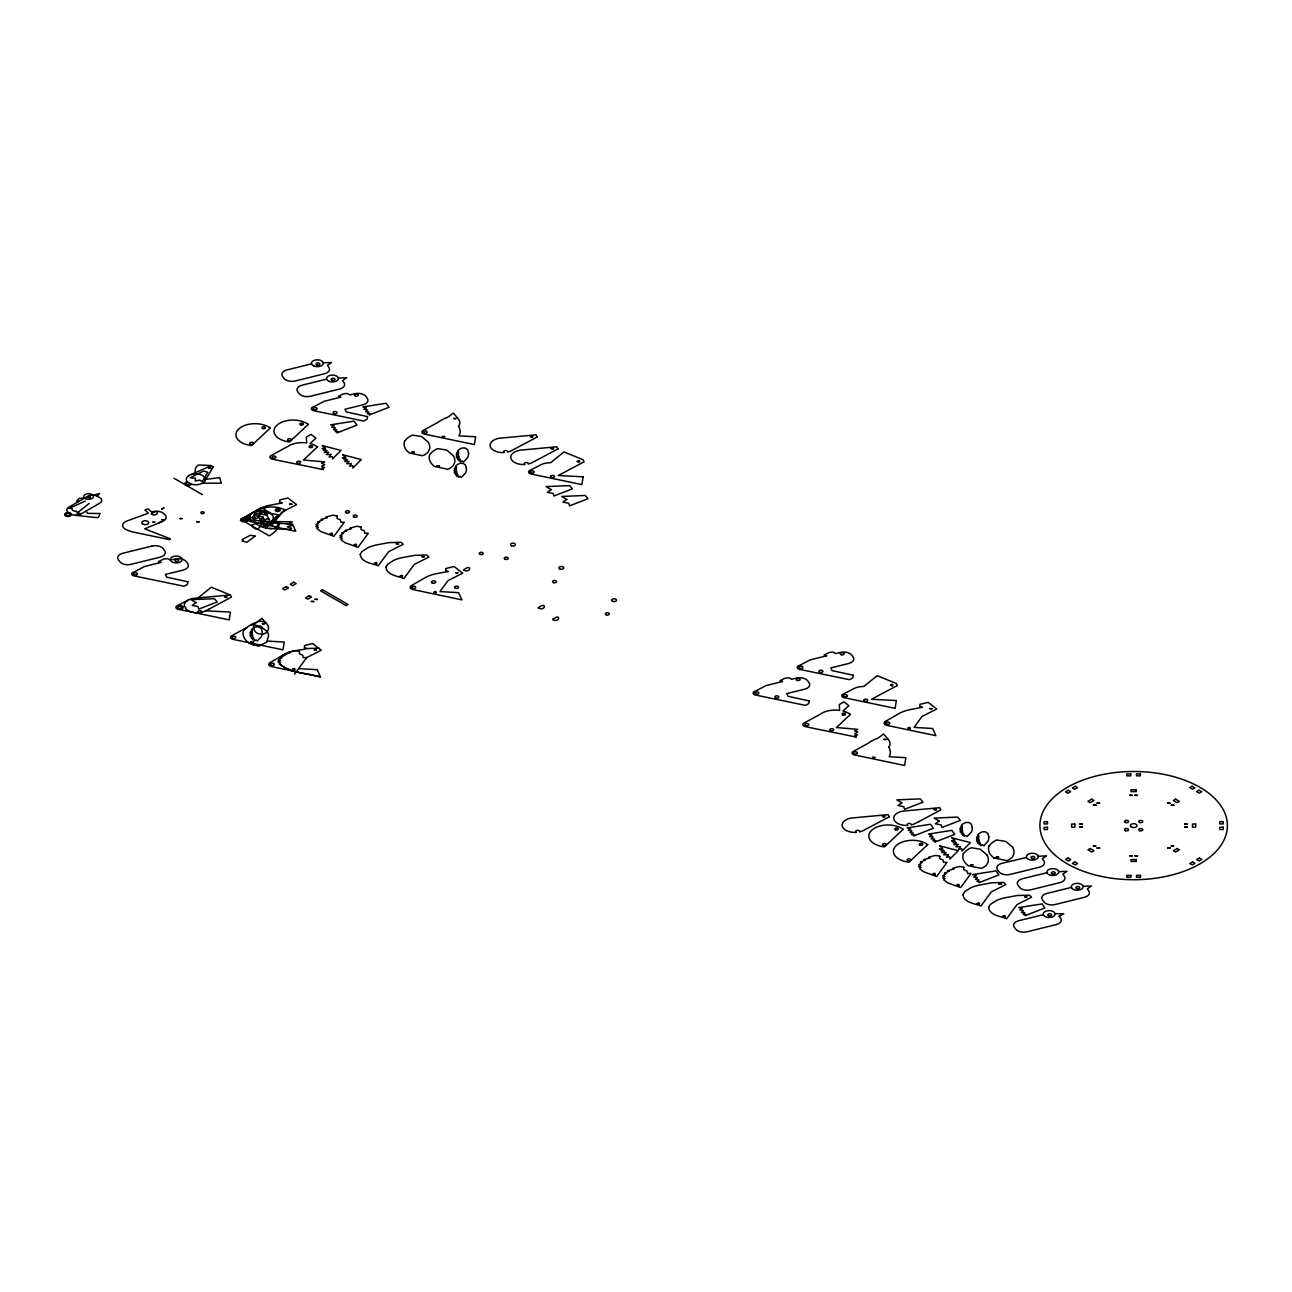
<?xml version="1.0" encoding="UTF-8"?>
<svg xmlns="http://www.w3.org/2000/svg" width="1292" height="1292" viewBox="0 0 1292 1292"><rect width="100%" height="100%" fill="white"/><g stroke="black" fill="none" stroke-linecap="round" stroke-linejoin="round"><path stroke-width="1.5" d="M194.93 472.824L195.528 468.075L197.224 465.814A5.459 3.149 0 0 1 199.016 465.023L211.016 465.508L213.406 466.8L204.701 481.125M404.558 441.04L407.255 438.263A35.595 20.559 0 0 1 411.728 435.404A8.559 4.942 0 0 1 412.972 435.178L421.563 436.535L428.217 442.155A25.727 14.858 0 0 1 429.542 449.228L427.684 452.62L424.583 454.897A9.302 5.362 0 0 1 422.274 455.688L409.402 452.991A24.823 14.325 0 0 1 404.703 441.057M963.251 853.673L965.948 850.895A35.595 20.559 0 0 1 970.421 848.037A8.559 4.942 0 0 1 971.649 847.827L980.24 849.167L986.894 854.803M988.897 845.953L991.594 843.175A35.595 20.559 0 0 1 996.067 840.301M294.511 674.182L306.689 657.612L321.304 650.231L312.712 643.577L304.541 645.532L304.363 647.663L306.995 648.536L319.027 648.164M86.015 511.067L87.565 513.376L100.082 513.505L98.822 516.638A2.196 1.276 0 0 1 96.27 517.591L74.177 515.137A6.621 3.828 0 0 1 71.335 514.184L68.686 512.666A6.621 3.828 0 0 1 68.686 507.255L87.856 496.193A6.621 3.828 0 0 1 97.223 496.193L99.581 493.641L92.895 495.094M266.184 528.057L285.048 510.049A18.718 10.804 0 0 0 254.718 513.618A18.718 10.804 0 0 0 271.627 528.59M89.148 503.412L77.084 513.15L76.599 511.099L75.065 511.47L72.61 510.308L72.061 508.612L69.009 508.418L85.224 501.086M198.015 597.938L211.323 587.23L230.234 594.95L231.478 597.082L208.981 609.162M257.205 621.937L261.985 618.351L265.91 623.067M188.535 475.714L211.274 465.637M252.425 512.811L261.501 507.465L269.737 512.811M158.545 523.05L164.036 519.885L161.775 519.497M245.125 517.123L259.417 508.87A30.475 17.587 0 0 1 270.916 505.043L282.286 502.943L279.637 502.071L279.815 499.939L288.003 497.985L296.579 504.639L281.963 512.02L273.888 523.018L292.509 524.116L295.755 531.303L273.549 526.603M241.442 519.852L240.425 520.45L242.928 521.887L243.946 521.306M244.931 521.871L248.129 520.03M282.9 655.189L269.85 662.715A4.118 2.374 0 0 0 271.449 666.575L298.274 672.195M885.278 721.501L899.571 713.249A30.475 17.587 0 0 1 911.07 709.421L922.423 707.322L919.791 706.449L919.969 704.318L928.141 702.363L936.732 709.017L922.117 716.398L914.025 727.396L932.646 728.494L935.909 735.681L886.877 725.361A4.118 2.374 0 0 1 885.375 721.453M252.554 512.73L243.623 517.817A2.536 1.47 0 0 0 244.527 520.24L278.507 527.378A40.181 23.191 0 0 1 269.172 535.841L240.554 519.336L243.849 517.559M246.578 627.605L231.882 635.68A3.634 2.099 0 0 0 230.557 637.683A3.634 2.099 0 0 0 232.899 639.314L282.964 649.828L284.256 642.043L267.541 641.09M918.418 821.906L940.931 809.826L939.688 807.694L902.753 811.118A12.71 7.332 0 0 0 893.999 819.612A12.71 7.332 0 0 0 907.888 825.427A2.003 1.163 0 0 1 907.614 823.908A2.003 1.163 0 0 1 910.166 823.537A2.003 1.163 0 0 1 911.167 824.942A12.71 7.332 0 0 0 915.011 823.553L918.451 821.89M177.489 605.593L188.309 600.037M1059.133 916.157L1063.768 913.783L1055.047 913.638M230.234 594.95L193.316 598.374A12.71 7.332 0 0 0 184.449 606.562A2.681 1.55 0 0 1 185.467 608.484A12.71 7.332 0 0 0 205.557 610.809L209.013 609.146M311.517 363.876L287.018 369.9A8.527 4.926 0 0 0 282.528 376.376L284.014 378.394A8.527 4.926 0 0 0 295.222 380.995L324.373 373.808A8.527 4.926 0 0 0 328.879 367.348L327.393 365.345L331.624 362.438L323.291 362.826M326.634 379.137L302.15 385.178A8.527 4.926 0 0 0 297.644 391.637L299.146 393.672A8.527 4.926 0 0 0 310.338 396.256L339.505 389.086A8.527 4.926 0 0 0 343.995 382.61L342.509 380.607L346.757 377.7L338.423 378.104M1026.51 857.452L1026.752 857.92A5.959 3.44 0 0 0 1036.782 858.954A5.959 3.44 0 0 0 1033.778 853.334A5.959 3.44 0 0 0 1026.51 857.452L1001.962 863.331A8.527 4.926 0 0 0 997.456 869.807L998.958 871.825A8.527 4.926 0 0 0 1010.15 874.426L1039.317 867.239A8.527 4.926 0 0 0 1043.807 860.779L1042.321 858.776L1046.568 855.869L1038.235 856.257M1046.94 872.714L1022.44 878.738A8.527 4.926 0 0 0 1017.951 885.214L1019.453 887.233A8.527 4.926 0 0 0 1030.645 889.833L1059.795 882.646A8.527 4.926 0 0 0 1064.301 876.186L1062.815 874.183L1067.063 871.276L1058.729 871.664M1071.407 887.41L1046.924 893.434A8.527 4.926 0 0 0 1042.418 899.91L1043.92 901.929A8.527 4.926 0 0 0 1055.112 904.529L1084.279 897.342A8.527 4.926 0 0 0 1088.768 890.882L1087.299 888.864L1091.53 885.973L1083.197 886.36M1043.258 914.688L1018.774 920.712A8.527 4.926 0 0 0 1014.268 927.188L1015.77 929.206A8.527 4.926 0 0 0 1026.962 931.807L1056.129 924.62A8.527 4.926 0 0 0 1060.619 918.16L1059.133 916.157M306.995 648.536C297.806 651.152 281.979 650.328 278.216 661.391C285.742 673.035 302.99 672.098 315.2 675.877M205.945 479.332L219.721 477.636L221.32 483.208L202.424 483.192A9.496 5.475 0 0 1 190.037 483.676A2.003 1.163 0 0 1 187.017 484.775A2.003 1.163 0 0 1 187.017 482.772A2.003 1.163 0 0 1 190.037 483.773M306.689 657.612L303.232 657.596L302.699 655.189L299.373 653.817L299.486 651.459L295.626 650.603A31.25 18.04 0 0 0 288.245 652.638L289.699 653.09L283.465 654.85L285.048 655.206L280.089 657.37L281.914 657.531L278.361 660.099L280.525 660.487L278.329 662.069L280.735 662.683L279.33 663.975C290.829 673.084 306.769 673.358 320.481 676.895L317.218 669.708L298.613 668.61M273.032 521.516L292.315 521.855L287.454 524.197L292.59 525.408L287.341 526.91L291.669 528.38A3.068 1.777 0 0 1 288.649 529.381L269.204 528.476M205.557 610.809L230.493 612.101L229.201 619.885L178.958 609.388M240.764 519.449L279.363 522.194L277.118 523.098L279.54 524.116L277.199 525.166L279.12 525.989L277.328 526.361L278.507 527.378M78.78 501.425L76.616 501.135L79.183 498.357L84.707 498.001M320.481 676.895L316.928 676.217M993.742 857.888L1006.613 860.601A9.302 5.362 0 0 0 1008.923 859.794L1012.04 857.533L1013.849 854.125A25.727 14.858 0 0 0 1012.508 847.084M968.096 865.624L980.951 868.337A9.302 5.362 0 0 0 983.26 867.53L986.377 865.269L988.202 861.861A25.727 14.858 0 0 0 986.846 854.819M173.952 478.234L202.359 494.626M97.223 496.193L99.823 497.695A6.621 3.828 0 0 1 99.823 503.105L80.669 514.168A6.621 3.828 0 0 1 75.291 515.266M248.403 642.576L257.819 645.645A8.624 4.974 0 0 0 259.821 645.532L266.669 642.237L268.639 635.519A26.922 15.552 0 0 0 267.218 631.74L260.564 626.119L251.972 624.763A8.559 4.942 0 0 0 250.729 624.973A35.32 20.381 0 0 1 255.977 622.663L255.138 622.97A35.611 20.559 0 0 0 247.822 626.733L243.558 630.625A24.887 14.373 0 0 0 243.72 636.681C246.142 642.915 253.41 646.275 259.821 645.532A8.592 4.958 0 0 0 261.275 645.273M125.324 529.284L131.219 531.626L169.736 539.685L170.447 538.829L144.72 528.848L162.211 521.532A8.608 4.974 0 0 0 164.908 514.684L163.632 513.505A8.608 4.974 0 0 0 151.762 511.939M887.814 738.943L883.615 733.985L878.835 737.587A7.558 4.361 0 0 0 877.607 738.313A35.562 20.527 0 0 0 868.208 743.239L853.511 751.314A3.634 2.099 0 0 0 852.187 753.317A3.634 2.099 0 0 0 854.529 754.948L904.594 765.462L905.886 757.677L889.171 756.724L890.01 754.916A25.178 14.535 0 0 0 889.72 749.247A26.841 15.504 0 0 0 888.831 747.357M457.578 418.043L453.379 413.085L448.599 416.686A7.558 4.361 0 0 0 447.387 417.413A35.562 20.527 0 0 0 437.988 422.339L423.275 430.414A3.634 2.099 0 0 0 421.951 432.416A3.634 2.099 0 0 0 424.293 434.047L474.358 444.577L475.65 436.793L458.935 435.824L459.774 434.015A25.178 14.535 0 0 0 459.5 428.346A26.841 15.504 0 0 0 458.595 426.457M151.552 512.02L148.079 508.838L144.898 510.001L148.37 513.182L125.647 521.483L122.982 523.648L122.579 525.763A8.608 4.974 0 0 0 123.854 527.943L125.049 529.042M1071.714 888.024L1071.892 888.25A5.959 3.44 0 0 0 1081.937 888.928A5.959 3.44 0 0 0 1078.61 883.421A5.959 3.44 0 0 0 1071.472 887.556L1071.585 887.798M1012.557 847.067L1005.903 841.447L997.311 840.091A8.559 4.942 0 0 0 996.067 840.301M453.347 455.688L446.693 450.052L438.117 448.695A8.559 4.942 0 0 0 436.874 448.922A35.595 20.559 0 0 0 432.4 451.78L429.703 454.558A24.823 14.325 0 0 0 434.629 466.477L447.42 469.206A9.302 5.362 0 0 0 449.729 468.415L452.83 466.154L454.655 462.746A25.727 14.858 0 0 0 453.298 455.688M250.034 514.765L250.68 521.532A12.242 7.074 0 0 1 255.477 511.519A12.242 7.074 0 0 1 272.386 515.072A12.242 7.074 0 0 1 264.908 524.52M887.685 738.976A15.181 8.753 0 0 1 888.718 747.325M993.839 857.856A24.823 14.325 0 0 1 989.058 845.969M968.176 865.592A24.823 14.325 0 0 1 963.396 853.705M246.724 520.983A4.118 2.374 0 0 1 245.222 517.075M457.449 418.091A15.181 8.753 0 0 1 458.482 426.425M253.297 517.398A4.538 2.616 0 0 1 253.813 520.337M191.054 474.519A9.496 5.475 0 0 1 203.296 475.973A9.496 5.475 0 0 1 202.473 483.16M188.196 482.61A9.496 5.475 0 0 1 189.02 475.424M191.232 484.112A3.246 1.873 0 0 1 187.841 485.647A3.246 1.873 0 0 1 184.788 483.902A3.246 1.873 0 0 1 187.421 481.932M360.21 554.478C361.098 562.553 372.193 563.36 378.249 565.799L388.601 551.716L403.233 544.336L400.94 542.269L388.924 542.64L377.539 544.723A31.315 18.072 0 0 0 368.155 547.55L361.921 551.555L360.21 554.478M385.888 567.188C386.776 575.263 397.888 576.07 403.944 578.509L414.296 564.426L428.912 557.046L426.635 554.979L414.603 555.35L403.233 557.417A31.315 18.072 0 0 0 393.85 560.26L387.616 564.265L385.888 567.188M962.928 894.662C963.816 902.72 974.911 903.528 980.967 905.983L991.319 891.884L1005.935 884.503L1003.658 882.452L991.642 882.824L980.257 884.891A31.315 18.072 0 0 0 970.873 887.733L964.639 891.722L962.928 894.662M988.606 907.372C989.494 915.43 1000.606 916.238 1006.662 918.693L1017.014 904.594L1031.63 897.213L1029.353 895.162L1017.321 895.518L1005.951 897.601A31.315 18.072 0 0 0 996.568 900.427L990.334 904.432L988.606 907.372M262.373 632.111L262.26 633.71A31.169 17.991 0 0 1 261.42 636.536L257.253 641.026L256.171 639.944L254.266 640.767L254.266 639.072L252.715 639.798L253.62 637.731L251.423 638.474L252.812 636.149L250.486 636.859L252.748 635.115L250.115 635.729L252.311 633.613L249.937 633.984L252.489 632.046L250.131 632.515L252.457 630.69C248.339 631.61 254.879 626.022 257.447 626.927A4.91 2.826 0 0 1 259.434 627.169L261.436 628.703L262.373 632.111M466.46 468.544L466.331 470.143A31.169 17.991 0 0 1 465.508 472.969L461.325 477.459L460.259 476.377L458.337 477.2L458.337 475.504L456.787 476.231L457.691 474.164L455.495 474.907L456.883 472.581L454.558 473.292L456.819 471.548L454.203 472.161L456.383 470.046L454.025 470.417L456.56 468.479L454.203 468.948L456.528 467.123C452.41 468.043 458.951 462.455 461.519 463.36A4.91 2.826 0 0 1 463.505 463.602L465.508 465.12L466.46 468.544M468.608 453.169L468.495 454.752A31.169 17.991 0 0 1 467.656 457.594L463.489 462.084L462.407 461.002L460.501 461.825L460.501 460.13L458.951 460.856L459.855 458.773L457.659 459.532L459.048 457.207L456.722 457.917L458.983 456.173L456.351 456.77L458.547 454.671L456.173 455.042L458.725 453.104L456.367 453.573L458.692 451.732C454.574 452.652 461.115 447.08 463.683 447.985A4.91 2.826 0 0 1 465.669 448.227L467.672 449.745L468.608 453.169M972.327 827.639L972.214 829.238A31.169 17.991 0 0 1 971.374 832.064L967.191 836.554L966.125 835.472L964.203 836.295L964.203 834.6L962.669 835.326L963.557 833.259L961.361 834.002L962.75 831.677L960.441 832.387L962.702 830.643L960.069 831.257L962.265 829.141L959.891 829.512L962.427 827.574L960.085 828.043L962.411 826.218C958.293 827.138 964.817 821.55 967.385 822.455A4.91 2.826 0 0 1 969.371 822.697L971.374 824.215L972.327 827.639M988.832 836.99L988.719 838.573A31.169 17.991 0 0 1 987.879 841.399L983.713 845.905L982.631 844.807L980.709 845.646L980.709 843.934L979.174 844.677L980.079 842.594L977.866 843.353L979.255 841.027L976.946 841.738L979.207 839.978L976.574 840.591L978.771 838.492L976.397 838.863L978.948 836.909L976.591 837.394L978.916 835.553C974.798 836.473 981.339 830.885 983.89 831.806A4.91 2.826 0 0 1 985.893 832.048L987.879 833.566L988.832 836.99M87.904 496.919C91.829 500.036 90.941 493.754 87.904 496.919M262.373 623.794L264.489 623.875L262.389 623.713M453.767 418.543L455.898 418.608L453.767 418.495M884.003 739.428L886.118 739.508L884.003 739.395M337.083 516.057L336.986 518.415L340.313 519.788L340.846 522.194L344.302 522.21L333.95 536.293L320.868 531.577L316.944 528.59L318.349 527.281L315.942 526.668L318.139 525.101L315.959 524.697L319.528 522.13L317.703 521.968L322.661 519.804L321.062 519.449L327.312 517.688L325.842 517.236A31.25 18.04 0 0 1 333.239 515.201L337.083 516.057M361.082 527.12L360.985 529.478L364.312 530.851L364.829 533.257L368.301 533.273L357.949 547.356L344.851 542.64L340.943 539.652L342.348 538.344L339.925 537.747L342.138 536.164L339.957 535.776L343.527 533.192L341.686 533.031L346.66 530.867L345.061 530.511L351.295 528.751L349.841 528.299A31.25 18.04 0 0 1 357.238 526.28L361.082 527.12M939.801 856.225L939.704 858.582L943.031 859.971L943.564 862.378L947.02 862.378L936.668 876.477L923.586 871.745L919.662 868.757L921.067 867.465L918.66 866.851L920.857 865.269L918.677 864.881L922.246 862.313L920.421 862.135L925.379 859.987L923.78 859.632L930.014 857.872L928.56 857.404A31.25 18.04 0 0 1 935.957 855.385L939.801 856.225M963.8 867.303L963.703 869.661L967.03 871.034L967.547 873.44L971.019 873.457L960.667 887.539L947.569 882.824L943.661 879.82L945.066 878.528L942.643 877.914L944.856 876.331L942.676 875.944L946.245 873.376L944.404 873.214L949.378 871.05L947.779 870.695L954.013 868.935L952.559 868.482A31.25 18.04 0 0 1 959.956 866.447L963.8 867.303M1079.87 827.042L1082.518 827.138L1079.87 826.993M1079.87 824.07L1082.518 824.167L1079.886 823.973M1093.403 805.191L1096.068 805.239L1093.403 805.191M1093.42 845.921L1096.068 846.018L1093.436 845.824M1097.053 803.091L1099.702 803.188L1097.086 802.978M1097.053 848.037L1099.718 848.069L1097.053 848.037M1129.757 795.274L1132.406 795.371L1129.773 795.161M1129.757 855.853L1132.406 855.95L1129.789 855.74M1134.909 795.274L1137.558 795.371L1134.909 795.21M1134.909 855.853L1137.558 855.95L1134.925 855.788M1167.597 803.091L1170.261 803.188L1167.629 802.978M1167.613 848.02L1170.261 848.069L1167.613 848.02M1171.246 805.191L1173.895 805.239L1171.246 805.191M1171.246 845.921L1173.911 846.018L1171.263 845.872M1184.796 824.07L1187.445 824.167L1184.812 823.957M1184.796 827.042L1187.445 827.138L1184.796 826.993M250.955 641.801L253.49 641.898L250.987 641.704M411.954 452.216L414.49 452.313L411.97 452.119M437.1 465.734L439.619 465.847L437.116 465.637M442.348 436.535L444.884 436.583L442.365 436.486M872.584 757.435L875.12 757.483L872.601 757.387M970.631 864.865L973.167 864.962L970.663 864.752M996.293 857.129L998.829 857.177L996.31 857.081M78.392 513.554L80.395 513.586L78.408 513.505M152.989 522.065L154.992 522.146L153.005 521.984M180.089 518.56L182.091 518.593L180.089 518.56M196.707 521.742L199.372 521.79L196.707 521.677M224.566 596.71C227.941 599.73 227.957 593.771 224.582 596.646M260.709 522.243L263.374 522.307L260.709 522.194M267.88 523.696C270.512 526.684 271.595 521.064 267.912 523.583M292.606 669.288C295.965 672.163 295.561 666.414 292.606 669.224M330.219 533.887C333.449 536.81 333.336 530.98 330.219 533.887M354.202 544.949C357.577 547.824 357.125 542.075 354.218 544.901M374.519 563.393C377.781 566.284 377.7 560.518 374.535 563.344M400.197 576.103C403.379 579.074 403.346 573.147 400.197 576.103M433.983 592.253C437.439 595.144 436.825 589.297 433.983 592.253M530.366 436.599C534.177 439.555 533.047 433.531 530.366 436.599M551.07 448.55C554.575 451.554 554.187 445.578 551.086 448.486M577.233 461.422C580.592 464.49 580.56 458.353 577.233 461.422M882.388 816.399C885.682 819.435 885.779 813.508 882.388 816.334M890.463 685.164C893.886 688.2 893.466 682.273 890.479 685.099M908.034 728.074C911.684 730.901 910.585 725.119 908.034 728.074M934.019 809.454C937.314 812.555 937.314 806.418 934.019 809.454M932.937 874.07C935.876 877.058 936.329 871.179 932.937 874.07M956.92 885.133C960.247 888.056 959.73 882.307 956.92 885.133M977.236 903.576C980.563 906.483 980.143 900.702 977.253 903.512M1002.915 916.286C1006.355 919.113 1005.854 913.46 1002.931 916.222M208.771 468.269L211.161 468.334L208.771 468.269M289.65 504.251L292.04 504.3L289.666 504.203M314.376 649.828L316.75 649.941L314.392 649.731M396.289 543.948L398.663 544.045L396.321 543.851M421.983 556.658L424.357 556.755L422 556.561M455.753 572.808L458.143 572.857L455.769 572.76M929.804 708.63L932.178 708.727L929.82 708.533M999.007 884.116L1001.397 884.18L999.007 884.116M1024.685 896.826L1027.075 896.939L1024.717 896.729M311.356 601.491L314.004 601.555L311.372 601.378M314.99 599.375L317.638 599.456L315.022 599.278M445.918 568.496L445.74 570.628L448.389 571.5L437.003 573.583A30.475 17.587 0 0 0 425.52 577.427L411.324 585.631A4.118 2.374 0 0 0 412.842 589.54L461.858 599.859L458.612 592.673L439.991 591.575L448.066 580.576L462.697 573.196L454.106 566.542L445.918 568.496M463.634 569.95C470.256 574.197 472.969 562.908 463.667 569.837M538.279 607.854C545.127 612.214 547.485 600.667 538.296 607.789M552.588 619.466C559.484 623.745 561.762 612.279 552.588 619.466M263.536 526.135C266.798 529.074 266.669 523.212 263.536 526.135M275.826 509.92C278.975 512.827 279.12 507.126 275.842 509.872M195.496 478.315L195.221 480.963L199.743 480.139L202.166 481.545L207.883 472.323L203.651 471.047L190.037 477.814L195.496 478.315M151.374 513.958C157.672 518.27 161.258 506.997 151.39 513.877M253.668 626.232L253.571 626.846A16.974 9.803 0 0 0 253.878 629.22C255.913 635.842 267.622 635.987 268.494 628.59A16.974 9.803 0 0 0 268.187 626.232C266.184 619.869 255.235 619.352 253.668 626.232M583.144 476.813L581.868 484.597L531.61 474.099A3.634 2.099 0 0 1 528.654 472.484A3.634 2.099 0 0 1 530.156 470.304L540.977 464.749A12.71 7.332 0 0 1 545.967 463.085L550.683 462.649L563.99 451.942L582.902 459.661L584.145 461.793L558.225 475.521L583.144 476.813M896.373 700.539L895.098 708.323L844.839 697.841A3.634 2.099 0 0 1 841.883 696.226A3.634 2.099 0 0 1 843.385 694.03L854.206 688.491A12.71 7.332 0 0 1 859.196 686.827L863.912 686.375L877.22 675.684L896.131 683.403L897.375 685.535L871.454 699.247L896.373 700.539M187.921 581.82L187.372 584.42L184.546 586.083A2.39 1.373 0 0 1 183.529 586.148L134.836 576.054A3.763 2.164 0 0 1 131.752 574.019A3.763 2.164 0 0 1 134.449 571.823L142.734 567.479A8.527 4.926 0 0 1 145.867 566.154L161.242 562.359L158.641 561.519L163.761 559.048L167.443 558.628L170.35 560.114L175.018 558.968A8.527 4.926 0 0 1 186.226 561.568L187.711 563.587A8.527 4.926 0 0 1 183.222 570.063L165.344 574.456L166.668 577.153L187.921 581.82M367.542 416.605L366.993 419.206L364.166 420.885A2.39 1.373 0 0 1 363.149 420.934L314.457 410.84A3.763 2.164 0 0 1 311.388 408.821A3.763 2.164 0 0 1 314.069 406.625L322.354 402.264A8.527 4.926 0 0 1 325.487 400.94L340.862 397.145L338.278 396.321L343.381 393.834L347.064 393.414L349.97 394.9L354.638 393.753A8.527 4.926 0 0 1 365.846 396.353L367.332 398.388A8.527 4.926 0 0 1 362.842 404.848L344.964 409.257L346.288 411.938L367.542 416.605M809.293 700.942L808.744 703.559L805.917 705.222A2.39 1.373 0 0 1 804.9 705.27L756.208 695.177A3.763 2.164 0 0 1 753.123 693.158A3.763 2.164 0 0 1 755.82 690.962L764.089 686.617A8.527 4.926 0 0 1 767.222 685.293L782.613 681.498L780.013 680.658L785.132 678.187L788.814 677.767L791.721 679.253L796.389 678.106A8.527 4.926 0 0 1 807.581 680.69L809.083 682.725A8.527 4.926 0 0 1 804.593 689.185L786.715 693.594L788.039 696.275L809.293 700.942M853.35 675.264L852.817 677.864L849.974 679.544A2.39 1.373 0 0 1 848.957 679.592L800.281 669.498A3.763 2.164 0 0 1 797.196 667.48A3.763 2.164 0 0 1 799.893 665.283L808.162 660.939A8.527 4.926 0 0 1 811.295 659.598L826.686 655.819L824.086 654.979L829.189 652.508L832.888 652.072L835.795 653.574L840.462 652.412A8.527 4.926 0 0 1 851.654 655.012L853.156 657.047A8.527 4.926 0 0 1 848.65 663.507L830.788 667.916L832.096 670.596L853.35 675.264M330.962 454.461L329.137 457.045L332.367 456.625L332.512 458.87L340.975 450.44L322.257 445.578L325.051 447.565L322.112 448.728L325.729 448.954L323.581 450.44L326.989 450.585L324.405 452.41L328.749 452.265L326.343 454.558L330.962 454.461M351.311 463.586L349.486 466.17L352.716 465.75L352.861 467.995L361.324 459.564L342.606 454.703L345.4 456.69L342.461 457.853L346.078 458.079L343.93 459.564L347.338 459.71L344.754 461.535L349.098 461.389L346.692 463.683L351.311 463.586M948.296 854.69L946.471 857.274L949.701 856.871L949.846 859.099L958.293 850.669L939.575 845.808L942.385 847.794L939.446 848.957L943.063 849.183L940.915 850.669L944.323 850.814L941.739 852.639L946.067 852.494L943.677 854.787L948.296 854.69M960.457 846.648L958.632 849.232L961.846 848.828L961.991 851.057L970.453 842.626L951.736 837.765L954.53 839.752L951.59 840.914L955.224 841.14L953.06 842.626L956.468 842.772L953.9 844.597L958.228 844.451L955.822 846.744L960.457 846.648M265.07 520.208L262.664 523.422L267.589 522.856L267.88 524.681L278.168 514.701L258.852 511.567L261.953 514.038L256.543 516.089L263.245 516.848L259.514 520.611L265.07 520.208M338.084 431.803L337.083 432.852L356.899 425.165L354.073 421.127L330.671 424.826L334.24 425.827L331.753 427.184L335.419 427.846L333.498 429.638L336.824 429.913L335.161 431.56L338.084 431.803M370.223 413.925L369.221 414.974L389.053 407.287L386.211 403.249L362.81 406.948L366.395 407.949L363.892 409.306L367.558 409.968L365.636 411.76L368.979 412.035L367.316 413.682L370.223 413.925M914.558 834.923L913.557 835.989L933.373 828.285L930.547 824.248L907.146 827.946L910.715 828.963L908.228 830.304L911.894 830.982L909.972 832.759L913.299 833.049L911.635 834.68L914.558 834.923M935.876 841.027L934.875 842.093L954.707 834.406L951.865 830.352L928.463 834.067L932.049 835.068L929.546 836.425L933.212 837.087L931.29 838.863L934.633 839.154L932.953 840.801L935.876 841.027M980.03 881.58L979.029 882.63L998.845 874.942L996.019 870.905L972.618 874.603L976.187 875.621L973.7 876.961L977.366 877.639L975.444 879.416L978.771 879.707L977.107 881.338L980.03 881.58M1026.123 914.591L1025.121 915.657L1044.937 907.953L1042.111 903.916L1018.71 907.614L1022.295 908.631L1019.792 909.972L1023.458 910.65L1021.536 912.427L1024.879 912.717L1023.199 914.348L1026.123 914.591M262.841 524.148L257.641 529.139L254.96 528.751L251.229 525.473L257.108 522.985L262.841 524.148M270.286 428.023L251.52 445.562A19.122 11.03 0 0 1 238.81 428.912A19.122 11.03 0 0 1 270.286 428.023M308.287 424.39L289.521 441.945A19.122 11.03 0 0 1 276.811 425.294A19.122 11.03 0 0 1 308.287 424.39M317.428 446.935L303.41 460.049L324.793 461.874L321.611 463.295L324.712 464.587L321.74 466.315L324.518 467.575L321.853 468.14L323.485 469.642L272.628 459.241A3.941 2.277 0 0 1 269.963 457.303A3.941 2.277 0 0 1 271.918 455.107L287.373 446.693A19.122 11.03 0 0 1 306.672 442.898L306.317 437.132L310.936 434.37L315.959 438.198L310.015 443.544A19.122 11.03 0 0 1 317.428 446.935M850.411 714.411L836.376 727.525L857.759 729.35L854.593 730.771L857.678 732.063L854.706 733.791L857.5 735.051L854.836 735.616L856.451 737.118L805.594 726.718A3.941 2.277 0 0 1 802.93 724.78A3.941 2.277 0 0 1 804.9 722.583L820.339 714.169A19.122 11.03 0 0 1 839.638 710.374L839.283 704.608L843.902 701.847L848.925 705.674L842.998 711.02A19.122 11.03 0 0 1 850.411 714.411M903.173 829.319L884.406 846.874A19.122 11.03 0 0 1 871.712 830.223A19.122 11.03 0 0 1 903.173 829.319M927.721 844.645L908.954 862.184A19.122 11.03 0 0 1 896.244 845.549A19.122 11.03 0 0 1 927.721 844.645M257.496 513.376L251.649 517.817L254.96 516.735L255.283 518.916L258.61 517.575L260.79 519.497L263.164 518.124L264.925 519.933L267.186 518.625L269.624 519.949L266.814 515.233L257.496 513.376M255.089 536.132L246.901 542.236L242.089 541.073L243.413 540.314L242.089 539.491L250.486 535.211L255.089 536.132M196.029 602.686L192.153 605.35L198.031 606.529L198.693 609.113L217.218 601.975L214.488 598.697L190.958 599.682L196.029 602.686M551.2 489.603L547.34 492.268L553.202 493.447L553.864 496.015L572.388 488.877L569.659 485.614L546.128 486.6L551.2 489.603M566.817 499.455L562.941 502.12L568.819 503.299L569.481 505.866L588.005 498.728L585.276 495.466L561.745 496.451L566.817 499.455M901.816 802.881L897.956 805.546L903.819 806.725L904.481 809.293L923.021 802.154L920.275 798.892L896.761 799.877L901.816 802.881M939.171 821.082L935.295 823.747L941.157 824.926L941.82 827.51L960.36 820.372L957.63 817.093L934.1 818.094L939.171 821.082M163.809 507.95L161.807 509.096L163.809 507.95M286.178 586.584L282.593 588.651L284.967 590.008L288.536 587.941L286.178 586.584M293.752 582.207L290.215 584.242L292.59 585.615L296.11 583.58L293.752 582.207M309.272 595.709L305.493 597.889L307.754 599.197L311.534 597.017L309.272 595.709M322.483 589.75L320.594 590.848L346.159 605.609L348.065 604.511L322.483 589.75M1068.306 790.236L1065.496 791.851L1067.87 793.223L1070.664 791.608L1068.306 790.236M1075.138 786.279L1072.344 787.91L1074.702 789.267L1077.512 787.652L1075.138 786.279M1091.692 799.199L1087.912 801.379L1090.173 802.687L1093.953 800.507L1091.692 799.199M1067.919 858.017L1065.545 859.39L1068.355 861.005L1070.713 859.632L1067.919 858.017M1192.128 786.263L1189.754 787.619L1192.548 789.234L1194.922 787.878L1192.128 786.263M1090.173 848.521L1087.912 849.829L1091.692 852.026L1093.969 850.717L1090.173 848.521M1175.623 799.199L1173.346 800.507L1177.141 802.687L1179.402 801.379L1175.623 799.199M1074.766 861.974L1072.392 863.347L1075.186 864.962L1077.56 863.589L1074.766 861.974M1198.96 790.203L1196.602 791.576L1199.396 793.191L1201.77 791.818L1198.96 790.203M1177.141 848.521L1173.362 850.717L1175.623 852.026L1179.402 849.829L1177.141 848.521M1192.613 861.942L1189.803 863.557L1192.177 864.929L1194.971 863.314L1192.613 861.942M1199.444 858.001L1196.65 859.616L1199.008 860.973L1201.818 859.358L1199.444 858.001M537.278 436.971L511.357 450.698A12.71 7.332 0 0 1 507.53 452.087A2.003 1.163 0 0 0 506.512 450.682A2.003 1.163 0 0 0 503.977 451.053A2.003 1.163 0 0 0 504.235 452.571A12.71 7.332 0 0 1 490.346 446.774A12.71 7.332 0 0 1 499.1 438.263L536.035 434.839L537.278 436.971M557.982 448.922L532.062 462.649A12.71 7.332 0 0 1 528.234 464.038A2.003 1.163 0 0 0 527.217 462.633A2.003 1.163 0 0 0 524.681 463.004A2.003 1.163 0 0 0 524.94 464.522A12.71 7.332 0 0 1 511.051 458.725A12.71 7.332 0 0 1 519.804 450.214L556.739 446.79L557.982 448.922M889.3 816.77L863.379 830.498A12.71 7.332 0 0 1 859.535 831.887A2.003 1.163 0 0 0 858.534 830.481A2.003 1.163 0 0 0 855.982 830.853A2.003 1.163 0 0 0 856.257 832.371A12.71 7.332 0 0 1 843.288 828.172A12.71 7.348 0 0 1 842.271 826.25A12.71 7.332 0 0 1 851.121 818.062L888.056 814.638L889.3 816.77M151.988 546.064L122.821 553.251A8.527 4.926 0 0 0 118.331 559.727L119.833 561.745A8.527 4.926 0 0 0 131.025 564.346L160.176 557.159A8.527 4.926 0 0 0 164.682 550.699L163.18 548.664A8.527 4.926 0 0 0 151.988 546.064M1130.758 773.908L1126.802 773.908L1126.802 775.846L1130.758 775.846L1130.758 773.908M1140.432 773.908L1136.476 773.908L1136.476 775.846L1140.432 775.846L1140.432 773.908M1136.33 789.8L1130.968 789.8L1130.968 791.641L1136.33 791.641L1136.33 789.8M1047.473 821.696L1044.13 821.696L1044.13 823.973L1047.473 823.973L1047.473 821.696M1223.185 821.647L1219.842 821.647L1219.842 823.941L1223.185 823.941L1223.185 821.647M1074.831 824.054L1071.633 824.054L1071.633 827.155L1074.831 827.155L1074.831 824.054M1195.681 824.054L1192.484 824.054L1192.484 827.155L1195.681 827.155L1195.681 824.054M1223.185 827.235L1219.842 827.235L1219.842 829.529L1223.185 829.529L1223.185 827.235M1047.473 827.284L1044.13 827.284L1044.13 829.561L1047.473 829.561L1047.473 827.284M1136.346 859.568L1130.985 859.568L1130.985 861.409L1136.346 861.409L1136.346 859.568M1130.839 875.362L1126.882 875.362L1126.882 877.3L1130.839 877.3L1130.839 875.362M1140.513 875.362L1136.556 875.362L1136.556 877.3L1140.513 877.3L1140.513 875.362M1043.565 915.301L1043.306 914.833A5.959 3.44 0 0 1 1050.59 910.715A5.959 3.44 0 0 1 1053.594 916.335A5.959 3.44 0 0 1 1043.565 915.301M854.238 753.93A2.003 1.163 0 0 0 857.371 753.042A2.003 1.163 0 0 0 854.497 751.928A2.003 1.163 0 0 0 854.238 753.93M775.701 697.955A2.003 1.163 0 0 0 778.818 697.082A2.003 1.163 0 0 0 775.943 695.952A2.003 1.163 0 0 0 775.701 697.955M755.868 694.046A2.003 1.163 0 0 0 758.888 693.045A2.003 1.163 0 0 0 755.868 692.044A2.003 1.163 0 0 0 755.868 694.046M797.148 680.399A1.922 1.114 0 0 0 800.055 679.463A1.922 1.114 0 0 0 797.196 678.478A1.922 1.114 0 0 0 797.148 680.399M844.29 696.727A2.003 1.163 0 0 0 847.423 695.855A2.003 1.163 0 0 0 844.548 694.725A2.003 1.163 0 0 0 844.29 696.727M864.59 701.249A2.003 1.163 0 0 0 867.707 700.361A2.003 1.163 0 0 0 864.832 699.247A2.003 1.163 0 0 0 864.59 701.249M819.758 672.276A2.003 1.163 0 0 0 822.891 671.404A2.003 1.163 0 0 0 820.016 670.273A2.003 1.163 0 0 0 819.758 672.276M799.829 668.319A2.003 1.163 0 0 0 802.946 667.447A2.003 1.163 0 0 0 800.071 666.317A2.003 1.163 0 0 0 799.829 668.319M841.221 654.721A1.922 1.114 0 0 0 844.128 653.784A1.922 1.114 0 0 0 841.253 652.799A1.922 1.114 0 0 0 841.221 654.721M886.619 724.118A2.003 1.163 0 0 0 889.752 723.245A2.003 1.163 0 0 0 886.877 722.115A2.003 1.163 0 0 0 886.619 724.118M805.885 725.652A1.986 1.147 0 0 0 808.873 724.667A1.986 1.147 0 0 0 805.917 723.665A1.986 1.147 0 0 0 805.885 725.652M842.82 714.928A1.744 1.001 0 0 0 845.517 714.169A1.744 1.001 0 0 0 843.014 713.2A1.744 1.001 0 0 0 842.82 714.928M830.611 730.691A1.922 1.114 0 0 0 833.582 729.835A1.922 1.114 0 0 0 830.788 728.769A1.922 1.114 0 0 0 830.611 730.691M1031.888 858.453A1.922 1.114 0 0 0 1034.779 857.517A1.922 1.114 0 0 0 1031.92 856.531A1.922 1.114 0 0 0 1031.888 858.453M1049.718 875.023A5.959 3.44 0 0 0 1058.762 872.148A5.959 3.44 0 0 0 1049.911 869.064A5.959 3.44 0 0 0 1049.718 875.023M1052.366 873.86A1.922 1.114 0 0 0 1055.273 872.924A1.922 1.114 0 0 0 1052.399 871.938A1.922 1.114 0 0 0 1052.366 873.86M883.373 845.614A1.922 1.114 0 0 0 886.36 844.742A1.922 1.114 0 0 0 883.567 843.692A1.922 1.114 0 0 0 883.373 845.614M895.598 829.852A1.744 1.001 0 0 0 898.295 829.093A1.744 1.001 0 0 0 895.792 828.124A1.744 1.001 0 0 0 895.598 829.852M907.921 860.94A1.922 1.114 0 0 0 910.892 860.068A1.922 1.114 0 0 0 908.098 859.018A1.922 1.114 0 0 0 907.921 860.94M920.146 845.178A1.744 1.001 0 0 0 922.827 844.403A1.744 1.001 0 0 0 920.34 843.45A1.744 1.001 0 0 0 920.146 845.178M271.32 665.38A2.003 1.163 0 0 0 274.34 664.363A2.003 1.163 0 0 0 271.32 663.361A2.003 1.163 0 0 0 271.32 665.38M246.594 519.788A2.003 1.163 0 0 0 249.614 518.786A2.003 1.163 0 0 0 246.594 517.785A2.003 1.163 0 0 0 246.594 519.788M551.361 477.507A2.003 1.163 0 0 0 554.494 476.635A2.003 1.163 0 0 0 551.603 475.504A2.003 1.163 0 0 0 551.361 477.507M531.06 472.985A2.003 1.163 0 0 0 534.194 472.113A2.003 1.163 0 0 0 531.319 470.982A2.003 1.163 0 0 0 531.06 472.985M424.002 433.03A2.003 1.163 0 0 0 427.135 432.158A2.003 1.163 0 0 0 424.26 431.027A2.003 1.163 0 0 0 424.002 433.03M232.608 638.296A2.003 1.163 0 0 0 235.742 637.408A2.003 1.163 0 0 0 232.867 636.294A2.003 1.163 0 0 0 232.608 638.296M178.409 608.29A2.003 1.163 0 0 0 181.526 607.402A2.003 1.163 0 0 0 178.651 606.287A2.003 1.163 0 0 0 178.409 608.29M177.489 609.065A3.634 2.099 0 0 0 183.157 607.482A3.634 2.099 0 0 0 177.941 605.447A3.634 2.099 0 0 0 177.489 609.065M198.693 612.796A2.003 1.163 0 0 0 201.827 611.923A2.003 1.163 0 0 0 198.936 610.793A2.003 1.163 0 0 0 198.693 612.796M314.295 366.185A5.959 3.44 0 0 0 323.339 363.31A5.959 3.44 0 0 0 314.489 360.226A5.959 3.44 0 0 0 314.295 366.185M316.944 365.022A1.922 1.114 0 0 0 319.851 364.086A1.922 1.114 0 0 0 316.976 363.1A1.922 1.114 0 0 0 316.944 365.022M355.413 396.063A1.922 1.114 0 0 0 358.304 395.126A1.922 1.114 0 0 0 355.445 394.141A1.922 1.114 0 0 0 355.413 396.063M314.134 409.709A2.003 1.163 0 0 0 317.138 408.708A2.003 1.163 0 0 0 314.134 407.707A2.003 1.163 0 0 0 314.134 409.709M329.428 381.463A5.959 3.44 0 0 0 338.456 378.572A5.959 3.44 0 0 0 329.621 375.488A5.959 3.44 0 0 0 329.428 381.463M332.076 380.3A1.922 1.114 0 0 0 334.967 379.347A1.922 1.114 0 0 0 332.109 378.378A1.922 1.114 0 0 0 332.076 380.3M143.364 524.326A3.424 1.97 0 0 0 148.677 522.808A3.424 1.97 0 0 0 143.751 520.902A3.424 1.97 0 0 0 143.364 524.326M300.697 424.923A1.744 1.001 0 0 0 303.394 424.147A1.744 1.001 0 0 0 300.891 423.195A1.744 1.001 0 0 0 300.697 424.923M288.487 440.685A1.922 1.114 0 0 0 291.459 439.813A1.922 1.114 0 0 0 288.665 438.763A1.922 1.114 0 0 0 288.487 440.685M262.696 428.54A1.744 1.001 0 0 0 265.393 427.781A1.744 1.001 0 0 0 262.89 426.812A1.744 1.001 0 0 0 262.696 428.54M250.486 444.303A1.922 1.114 0 0 0 253.458 443.447A1.922 1.114 0 0 0 250.664 442.381A1.922 1.114 0 0 0 250.486 444.303M297.628 463.214A1.922 1.114 0 0 0 300.616 462.358A1.922 1.114 0 0 0 297.822 461.292A1.922 1.114 0 0 0 297.628 463.214M309.854 447.452A1.744 1.001 0 0 0 312.551 446.693A1.744 1.001 0 0 0 310.048 445.724A1.744 1.001 0 0 0 309.854 447.452M272.903 458.159A1.986 1.147 0 0 0 275.907 457.19A1.986 1.147 0 0 0 272.951 456.189A1.986 1.147 0 0 0 272.903 458.159M244.979 519.804A2.003 1.163 0 0 0 247.999 518.803A2.003 1.163 0 0 0 244.979 517.785A2.003 1.163 0 0 0 244.979 519.804M270.012 524.778A2.003 1.163 0 0 0 273.032 523.777A2.003 1.163 0 0 0 270.012 522.759A2.003 1.163 0 0 0 270.012 524.778M276.504 511.293A2.455 1.421 0 0 0 280.219 510.082A2.455 1.421 0 0 0 276.553 508.838A2.455 1.421 0 0 0 276.504 511.293M346.418 512.827A2.003 1.163 0 0 0 349.551 511.939A2.003 1.163 0 0 0 346.676 510.825A2.003 1.163 0 0 0 346.418 512.827M244.285 520.24A3.02 1.744 0 0 0 249.001 518.916A3.02 1.744 0 0 0 244.672 517.22A3.02 1.744 0 0 0 244.285 520.24M265.7 513.99A1.647 0.953 0 0 0 268.171 513.182A1.647 0.953 0 0 0 265.716 512.343A1.647 0.953 0 0 0 265.7 513.99M612.844 601.41A2.455 1.421 0 0 0 616.559 600.199A2.455 1.421 0 0 0 612.893 598.955A2.455 1.421 0 0 0 612.844 601.41M606.368 614.895A2.003 1.163 0 0 0 609.372 613.878A2.003 1.163 0 0 0 606.368 612.876A2.003 1.163 0 0 0 606.368 614.895M553.557 582.644A2.003 1.163 0 0 0 556.577 581.642A2.003 1.163 0 0 0 553.557 580.625A2.003 1.163 0 0 0 553.557 582.644M560.05 569.158A2.455 1.421 0 0 0 563.748 567.947A2.455 1.421 0 0 0 560.082 566.703A2.455 1.421 0 0 0 560.05 569.158M354.186 517.188A2.003 1.163 0 0 0 357.206 516.186A2.003 1.163 0 0 0 354.186 515.169A2.003 1.163 0 0 0 354.186 517.188M201.697 513.473A1.647 0.953 0 0 0 204.168 512.666A1.647 0.953 0 0 0 201.73 511.842A1.647 0.953 0 0 0 201.697 513.473M511.713 545.822A2.455 1.421 0 0 0 515.427 544.61A2.455 1.421 0 0 0 511.761 543.367A2.455 1.421 0 0 0 511.713 545.822M505.107 559.258A2.003 1.163 0 0 0 508.24 558.386A2.003 1.163 0 0 0 505.366 557.256A2.003 1.163 0 0 0 505.107 559.258M480.139 554.365A1.97 1.13 0 0 0 483.208 553.509A1.97 1.13 0 0 0 480.382 552.395A1.97 1.13 0 0 0 480.139 554.365M432.449 583.096A2.132 1.227 0 0 0 435.711 582.111A2.132 1.227 0 0 0 432.61 580.98A2.132 1.227 0 0 0 432.449 583.096M455.559 588.248A2.003 1.163 0 0 0 458.579 587.246A2.003 1.163 0 0 0 455.559 586.245A2.003 1.163 0 0 0 455.559 588.248M334.079 413.666A2.003 1.163 0 0 0 337.083 412.649A2.003 1.163 0 0 0 334.079 411.647A2.003 1.163 0 0 0 334.079 413.666M66.183 516.17A3.392 1.954 0 0 0 71.383 514.604A3.392 1.954 0 0 0 66.425 512.779A3.392 1.954 0 0 0 66.183 516.17M85.902 498.777A4.877 2.81 0 0 0 93.492 496.645A4.877 2.81 0 0 0 86.499 493.915A4.877 2.81 0 0 0 85.902 498.777M66.861 515.476A2.003 1.163 0 0 0 69.994 514.604A2.003 1.163 0 0 0 67.119 513.473A2.003 1.163 0 0 0 66.861 515.476M173.144 562.44A5.959 3.44 0 0 0 182.188 559.549A5.959 3.44 0 0 0 173.338 556.464A5.959 3.44 0 0 0 173.144 562.44M175.793 561.277A1.922 1.114 0 0 0 178.684 560.324A1.922 1.114 0 0 0 175.825 559.355A1.922 1.114 0 0 0 175.793 561.277M134.384 574.875A2.003 1.163 0 0 0 137.517 574.003A2.003 1.163 0 0 0 134.626 572.873A2.003 1.163 0 0 0 134.384 574.875M1076.85 888.557A1.922 1.114 0 0 0 1079.741 887.62A1.922 1.114 0 0 0 1076.882 886.635A1.922 1.114 0 0 0 1076.85 888.557M1048.7 915.834A1.922 1.114 0 0 0 1051.591 914.898A1.922 1.114 0 0 0 1048.733 913.912A1.922 1.114 0 0 0 1048.7 915.834M412.697 588.345A2.003 1.163 0 0 0 415.717 587.343A2.003 1.163 0 0 0 412.697 586.342A2.003 1.163 0 0 0 412.697 588.345M1086.782 872.471A93.751 54.119 0 0 0 1227.4 825.604A93.751 54.119 0 0 0 1086.782 778.737A93.751 54.119 0 0 0 1086.782 872.471M1131.776 827.203A3.343 1.938 0 0 0 1136.992 825.75A3.343 1.938 0 0 0 1132.196 823.86A3.343 1.938 0 0 0 1131.776 827.203M1125.429 822.471A2.003 1.163 0 0 0 1128.562 821.583A2.003 1.163 0 0 0 1125.671 820.468A2.003 1.163 0 0 0 1125.429 822.471M1125.429 830.675A2.003 1.163 0 0 0 1128.562 829.787A2.003 1.163 0 0 0 1125.671 828.657A2.003 1.163 0 0 0 1125.429 830.675M1139.641 830.675A2.003 1.163 0 0 0 1142.758 829.787A2.003 1.163 0 0 0 1139.883 828.657A2.003 1.163 0 0 0 1139.641 830.675M1139.641 822.471A2.003 1.163 0 0 0 1142.758 821.583A2.003 1.163 0 0 0 1139.883 820.468A2.003 1.163 0 0 0 1139.641 822.471"/></g></svg>
